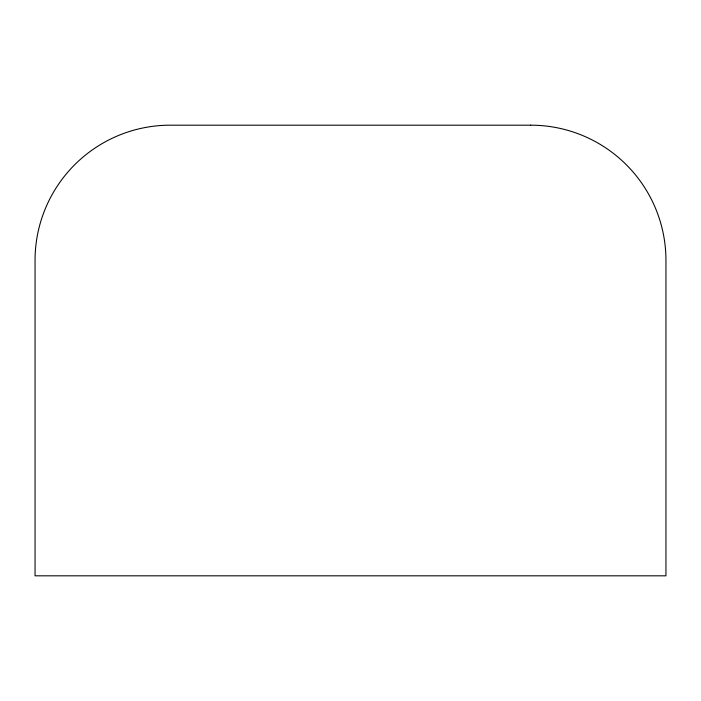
<?xml version="1.0" encoding="UTF-8"?>
<svg xmlns="http://www.w3.org/2000/svg" width="701" height="701" viewBox="0 0 701 701"><rect width="100%" height="100%" fill="white"/><g stroke="black" fill="none" stroke-linecap="round" stroke-linejoin="round"><path stroke-width="1.05" d="M530.753 125.181L170.247 125.181A135.197 135.197 0 0 0 35.05 260.369L35.05 575.819L665.95 575.819L665.95 260.369A135.197 135.197 0 0 0 530.753 125.181"/></g></svg>
